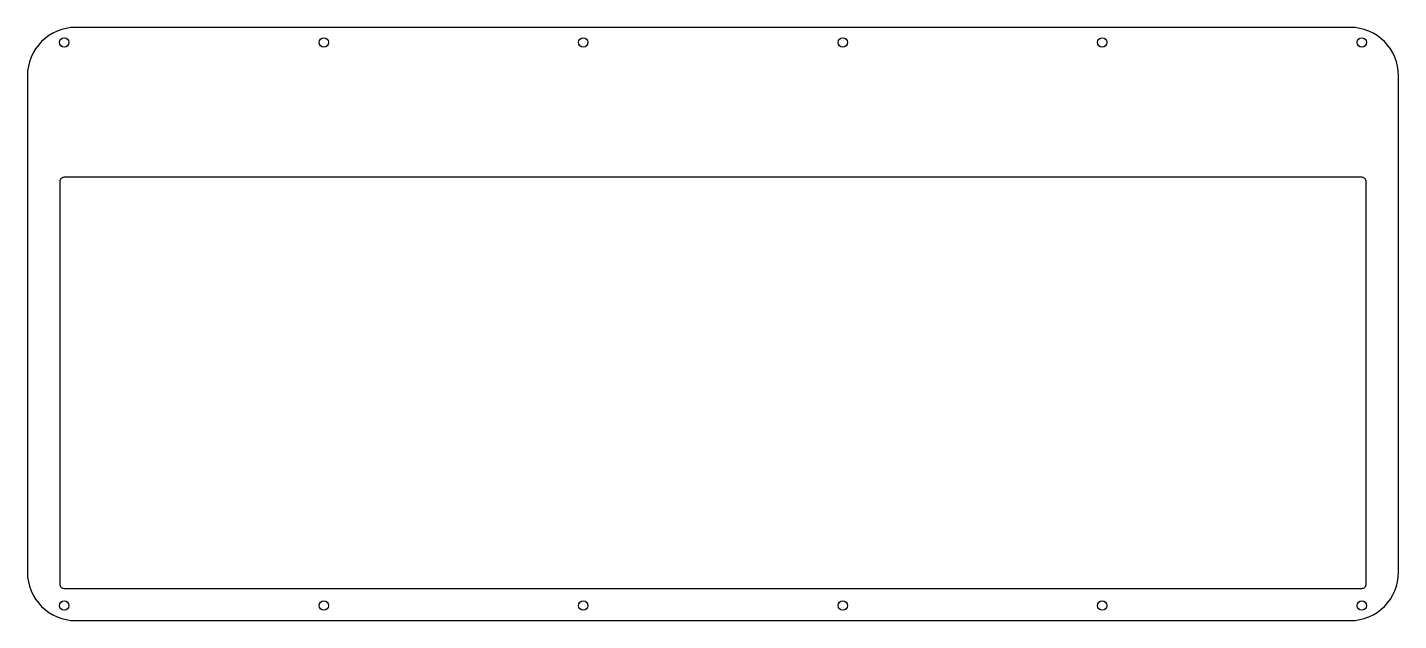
# Model space of a CAD drawing. Header units: millimetres. Extents: x 8 to 329, y 6 to 144.
import ezdxf

# ---------------------------------------------------------------- set-up
doc = ezdxf.new("R2010")
doc.units = ezdxf.units.MM

msp = doc.modelspace()

# ---------------------------------------------------------------- linework, layer by layer
at = {"color": 0}
for points in [[(8.28, 16.93, 0.414363), (19.59, 5.62), (317.87, 5.62, 0.414214), (329.17, 16.93), (329.17, 133.12, 0.414214), (317.87, 144.43), (19.59, 144.43, 0.414214), (8.28, 133.12)], [(15.85, 108.35), (15.85, 14.15, 0.414214), (16.85, 13.15), (320.6, 13.15, 0.414214), (321.6, 14.15), (321.6, 108.35, 0.414214), (320.6, 109.35), (16.85, 109.35, 0.414214)]]:
    msp.add_lwpolyline(points, format="xyb", close=True, dxfattribs=at)
for centre in [(16.9, 140.93), (77.63, 140.93), (138.36, 140.93), (199.09, 140.93), (259.82, 140.93), (320.55, 140.93), (16.9, 9.12), (77.63, 9.12), (138.36, 9.12), (199.09, 9.12), (259.82, 9.12), (320.55, 9.12)]:
    msp.add_circle(centre, 1.1, dxfattribs=at)

doc.saveas('drawing.dxf')
